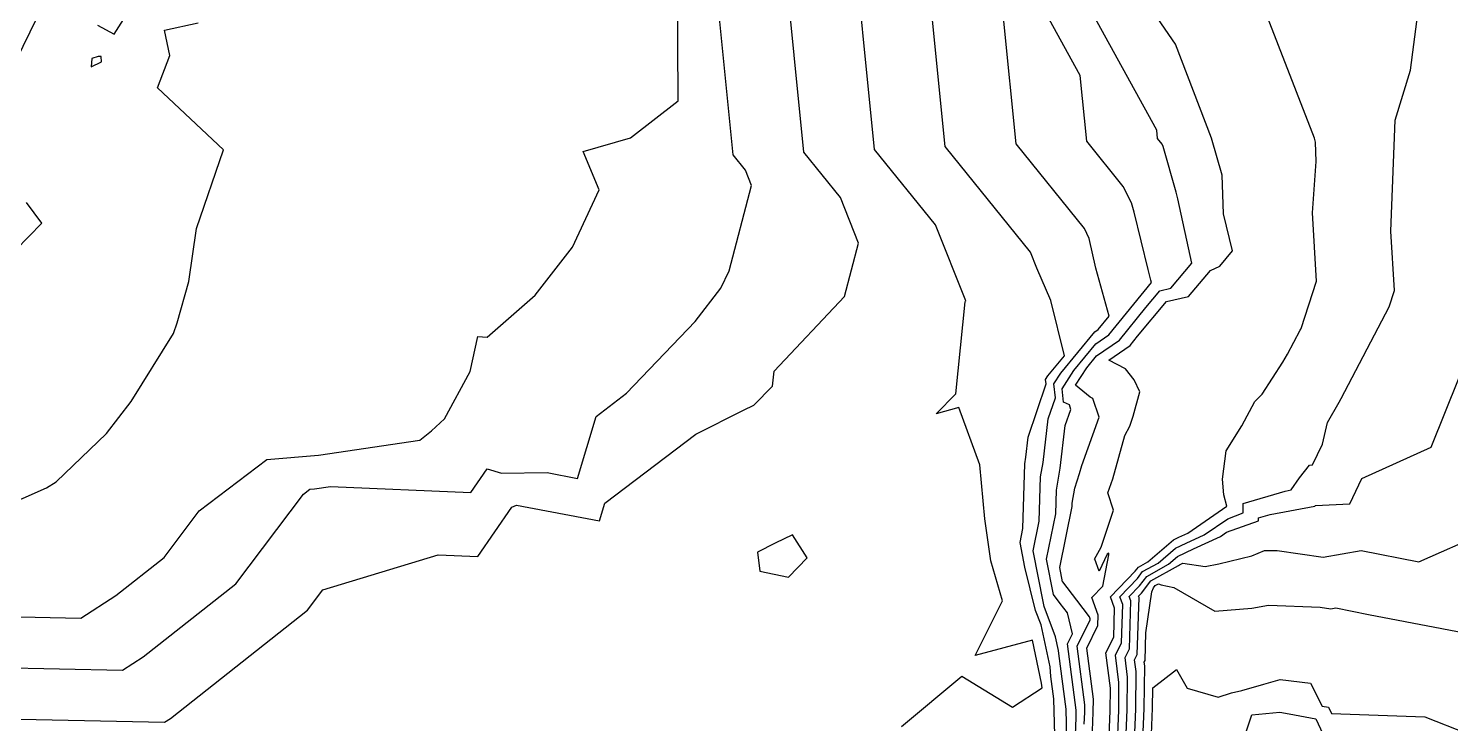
# Model space of a CAD drawing. Header units: millimetres. Extents: x 1157528 to 1158127, y 1280646 to 1281429.
# Drawn here: x 1157721 to 1157823.2, y 1280767.7 to 1280817.7 of the extents above; entities that cross this region are included whole.
import ezdxf

# ---------------------------------------------------------------- set-up
doc = ezdxf.new("R2010")
doc.units = ezdxf.units.MM
doc.layers.add('OCTUBRE', color=31, linetype='Continuous')

msp = doc.modelspace()

# ---------------------------------------------------------------- linework, layer by layer
at = {"layer": 'OCTUBRE', "flags": 128}
for points, elevation in [([(1157796.86, 1280767.68), (1157796.9, 1280768.51), (1157796.9, 1280769.08), (1157796.35, 1280773.3), (1157797.28, 1280775.19), (1157797.29, 1280775.25), (1157797.24, 1280775.39), (1157796.33, 1280776.6), (1157795.33, 1280777.91), (1157795.3, 1280777.92), (1157795.1, 1280778.96), (1157795.99, 1280783.34), (1157795.99, 1280783.57), (1157796.18, 1280784.66), (1157796.53, 1280785.72), (1157796.69, 1280786.29), (1157797.93, 1280789.77), (1157797.49, 1280791.1), (1157797.28, 1280791.2), (1157796.24, 1280792.06), (1157797.04, 1280793.3), (1157797.75, 1280794.17), (1157799.4, 1280795.31), (1157801.3, 1280797.64), (1157802.3, 1280798.84), (1157803.08, 1280799.03), (1157804.6, 1280800.84), (1157803.58, 1280805.47), (1157803.46, 1280805.95), (1157802.53, 1280809.24), (1157802.46, 1280809.39), (1157802.13, 1280809.8), (1157802.07, 1280810.41), (1157787.01, 1280837.8)], 459), ([(1157796.14, 1280764.38), (1157796.27, 1280768.16), (1157796.28, 1280768.47), (1157796.29, 1280768.68), (1157795.66, 1280773.46), (1157796.01, 1280774.17), (1157795.65, 1280775.69), (1157795.13, 1280776.37), (1157794.66, 1280777), (1157794.65, 1280777), (1157794.15, 1280779.56), (1157794.81, 1280782.81), (1157794.86, 1280784.52), (1157795.13, 1280786.1), (1157795.5, 1280789.16), (1157795.91, 1280790.32), (1157795.8, 1280790.66), (1157795.38, 1280790.85), (1157795.28, 1280791.81), (1157796.11, 1280793.11), (1157797.69, 1280795.04), (1157798.63, 1280795.69), (1157801.69, 1280799.44), (1157801.64, 1280799.62), (1157801.47, 1280800.39), (1157800.44, 1280804.5), (1157800.25, 1280805.18), (1157799.66, 1280806.36), (1157797.04, 1280809.61), (1157796.57, 1280814.33), (1157784.22, 1280836.79)], 458.5), ([(1157718.03, 1280768.09), (1157730.74, 1280767.82), (1157731.17, 1280768.1), (1157741.01, 1280775.89), (1157742.11, 1280777.34), (1157750.41, 1280779.87), (1157753.26, 1280779.74), (1157755.71, 1280783.29), (1157756.05, 1280783.44), (1157762.01, 1280782.3), (1157762.4, 1280783.58), (1157768.94, 1280788.54), (1157772.36, 1280790.26), (1157773.1, 1280790.62), (1157774.45, 1280792), (1157774.56, 1280793.06), (1157779.63, 1280798.45), (1157780.64, 1280802.27), (1157779.34, 1280805.56), (1157776.71, 1280808.82), (1157774.59, 1280830.02)], 456.5), ([(1157783.73, 1280767.51), (1157788.05, 1280771.13), (1157791.7, 1280768.9), (1157793.83, 1280770.3), (1157793.8, 1280770.63), (1157793.14, 1280773.73), (1157789.02, 1280772.63), (1157790.99, 1280776.55), (1157790.14, 1280779.44), (1157789.71, 1280782.46), (1157789.36, 1280786.34), (1157787.84, 1280790.46), (1157786.21, 1280790.01), (1157787.62, 1280791.44), (1157788.3, 1280798.06), (1157788.33, 1280798.1), (1157788.34, 1280798.12), (1157786.16, 1280803.6), (1157781.79, 1280809.02), (1157780.08, 1280826.1)], 457), ([(1157799.22, 1280765.77), (1157799.34, 1280768.68), (1157799.36, 1280770.67), (1157799.11, 1280772.64), (1157799.54, 1280773.52), (1157799.63, 1280776.28), (1157799.42, 1280776.85), (1157800.68, 1280778.16), (1157801.06, 1280778.65), (1157802.17, 1280779.27), (1157803.43, 1280780.34), (1157804.19, 1280780.71), (1157805.49, 1280781.3), (1157807.18, 1280782.46), (1157808.3, 1280782.87), (1157808.3, 1280783.56), (1157811.3, 1280784.45), (1157811.74, 1280784.53), (1157812.33, 1280785.4), (1157813.06, 1280786.32), (1157813.28, 1280786.33), (1157814, 1280787.83), (1157814.34, 1280789.37), (1157815.19, 1280790.83), (1157815.34, 1280791.11), (1157818.78, 1280797.69), (1157819.17, 1280798.87), (1157818.91, 1280803.14), (1157819.22, 1280811.12), (1157820.31, 1280814.71), (1157821.67, 1280825.07)], 461), ([(1157797.45, 1280767.2), (1157797.51, 1280768.55), (1157797.52, 1280769.48), (1157797.04, 1280773.14), (1157797.85, 1280774.77), (1157797.87, 1280775.51), (1157797.42, 1280776.79), (1157798.19, 1280777.61), (1157798.63, 1280779.87), (1157798.63, 1280779.99), (1157798.52, 1280779.9), (1157797.94, 1280778.69), (1157797.63, 1280779.55), (1157797.6, 1280779.54), (1157798.08, 1280780.42), (1157798.96, 1280783.07), (1157798.57, 1280784.31), (1157798.91, 1280785.33), (1157799.78, 1280788.44), (1157800.15, 1280789.11), (1157800.38, 1280789.83), (1157800.85, 1280791.58), (1157800.45, 1280792.45), (1157799.84, 1280793.25), (1157798.62, 1280793.86), (1157800.16, 1280794.92), (1157800.7, 1280795.58), (1157802.77, 1280798.07), (1157804.36, 1280798.44), (1157805.94, 1280800.32), (1157806.62, 1280800.62), (1157807.51, 1280801.72), (1157806.87, 1280804.38), (1157806.78, 1280807.16), (1157806.02, 1280809.83), (1157803.42, 1280816.59), (1157799.34, 1280822.54)], 459.5), ([(1157720.05, 1280815.37), (1157723.16, 1280821.77)], 454), ([(1157794.74, 1280766.9), (1157794.68, 1280769.5), (1157794.47, 1280771.1), (1157794.41, 1280771.81), (1157793.76, 1280774.82), (1157793.37, 1280775.85), (1157792.59, 1280778.97), (1157792.25, 1280780.74), (1157792.45, 1280781.75), (1157792.59, 1280786.41), (1157792.67, 1280786.88), (1157792.84, 1280788.32), (1157794.12, 1280792.15), (1157794.08, 1280792.48), (1157794.25, 1280792.74), (1157795.44, 1280794.18), (1157794.46, 1280798.16), (1157793.45, 1280800.47), (1157792.99, 1280801.64), (1157786.87, 1280809.22), (1157785.58, 1280822.18)], 457.5), ([(1157718.63, 1280771.76), (1157727.73, 1280771.57), (1157729.21, 1280772.52), (1157735.86, 1280777.78), (1157740.72, 1280784.23), (1157741.18, 1280784.58), (1157741.53, 1280784.61), (1157742.68, 1280784.78), (1157752.76, 1280784.34), (1157753.94, 1280786.05), (1157754.97, 1280785.74), (1157758.24, 1280785.78), (1157760.42, 1280785.36), (1157761.77, 1280789.81), (1157763.96, 1280791.48), (1157768.88, 1280796.65), (1157770.74, 1280799.05), (1157771.33, 1280800.29), (1157772.95, 1280806.42), (1157772.51, 1280807.53), (1157771.62, 1280808.63), (1157770.37, 1280821.13)], 456), ([(1157719.23, 1280775.43), (1157724.73, 1280775.31), (1157727.25, 1280776.94), (1157730.71, 1280779.67), (1157733.24, 1280783.03), (1157738.09, 1280786.72), (1157741.8, 1280787.02), (1157749.1, 1280788.11), (1157749.93, 1280788.79), (1157750.87, 1280789.64), (1157752.72, 1280793.05), (1157753.26, 1280795.56), (1157753.94, 1280795.52), (1157757.38, 1280798.54), (1157760.07, 1280801.99), (1157761.99, 1280806.11), (1157760.84, 1280808.86), (1157764.23, 1280809.85), (1157767.67, 1280812.52), (1157767.63, 1280820.92)], 455.5), ([(1157725.93, 1280817.96), (1157727.12, 1280817.3), (1157728.68, 1280819.75)], 454), ([(1157798.63, 1280766.25), (1157798.73, 1280768.64), (1157798.75, 1280770.28), (1157798.42, 1280772.81), (1157798.98, 1280773.94), (1157799.04, 1280776.02), (1157798.75, 1280776.83), (1157800.53, 1280778.69), (1157800.76, 1280778.98), (1157801.43, 1280779.36), (1157803.29, 1280780.95), (1157803.67, 1280781.13), (1157804.31, 1280781.42), (1157807.12, 1280783.35), (1157806.89, 1280784.18), (1157806.8, 1280785.31), (1157807.07, 1280787.33), (1157808.19, 1280789.15), (1157809.12, 1280790.9), (1157809.66, 1280791.41), (1157811.13, 1280793.71), (1157811.47, 1280794.29), (1157812.39, 1280796.01), (1157812.43, 1280796.1), (1157812.45, 1280796.15), (1157813.57, 1280799.54), (1157813.28, 1280804.45), (1157813.54, 1280808.14), (1157813.49, 1280809.53), (1157813.41, 1280809.83), (1157809.54, 1280819.85)], 460.5), ([(1157718.88, 1280783.19), (1157722.26, 1280784.68), (1157722.96, 1280785.1), (1157726.57, 1280788.58), (1157728.35, 1280790.89), (1157731.39, 1280795.79), (1157731.65, 1280796.55), (1157732.48, 1280799.53), (1157733.04, 1280803.32), (1157734.97, 1280808.98), (1157730.23, 1280813.46), (1157731.13, 1280815.77), (1157730.75, 1280817.59), (1157733.17, 1280818.12)], 454.5), ([(1157795.61, 1280766.67), (1157795.56, 1280768.75), (1157795.03, 1280772.77), (1157795.01, 1280772.99), (1157794.8, 1280773.96), (1157793.99, 1280776.14), (1157793.93, 1280776.39), (1157793.2, 1280780.15), (1157793.63, 1280782.28), (1157793.72, 1280785.47), (1157793.9, 1280786.49), (1157794.28, 1280789.64), (1157794.79, 1280791.16), (1157794.68, 1280792.15), (1157795.18, 1280792.92), (1157797.63, 1280795.91), (1157797.87, 1280796.07), (1157798.65, 1280797.03), (1157797.7, 1280800.48), (1157797.22, 1280802.61), (1157796.87, 1280803.33), (1157791.96, 1280809.41), (1157791.08, 1280818.25)], 458), ([(1157719.12, 1280800.84), (1157721.92, 1280803.72), (1157720.82, 1280805.2)], 454), ([(1157799.81, 1280765.29), (1157799.95, 1280768.72), (1157799.98, 1280771.07), (1157799.8, 1280772.48), (1157800.11, 1280773.1), (1157800.21, 1280776.54), (1157800.09, 1280776.87), (1157800.83, 1280777.64), (1157801.36, 1280778.31), (1157802.91, 1280779.18), (1157803.56, 1280779.74), (1157804.71, 1280780.29), (1157806.66, 1280781.18), (1157807.1, 1280781.48), (1157809.38, 1280782.31), (1157809.38, 1280782.51), (1157810.24, 1280782.76), (1157813.45, 1280783.37), (1157813.46, 1280783.39), (1157813.48, 1280783.4), (1157815.95, 1280783.53), (1157816.83, 1280785.35), (1157821.81, 1280787.6), (1157823.81, 1280792.61)], 461.5), ([(1157800.4, 1280764.81), (1157800.56, 1280768.76), (1157800.59, 1280771.47), (1157800.48, 1280772.31), (1157800.67, 1280772.69), (1157800.8, 1280776.79), (1157800.76, 1280776.89), (1157800.98, 1280777.11), (1157801.66, 1280777.98), (1157803.64, 1280779.09), (1157803.7, 1280779.14), (1157803.95, 1280779.26), (1157805.56, 1280779.03), (1157806.53, 1280779.21), (1157808.92, 1280779.8), (1157809.83, 1280780.16), (1157810.73, 1280780.17), (1157814.04, 1280779.7), (1157816.76, 1280780.17), (1157820.91, 1280779.36), (1157825.59, 1280781.41)], 462), ([(1157800.99, 1280764.33), (1157801.17, 1280768.8), (1157801.21, 1280771.87), (1157801.17, 1280772.15), (1157801.24, 1280772.27), (1157801.3, 1280774.26), (1157801.73, 1280777.2), (1157801.84, 1280777.49), (1157801.96, 1280777.65), (1157802.19, 1280777.78), (1157802.39, 1280777.7), (1157803.3, 1280777.5), (1157806.24, 1280775.8), (1157808.91, 1280776.02), (1157810.11, 1280776.25), (1157813.82, 1280776.09), (1157814.6, 1280775.98), (1157814.95, 1280776.04), (1157817.3, 1280775.58), (1157825.21, 1280774.05)], 462.5), ([(1157801.58, 1280763.85), (1157801.78, 1280768.84), (1157801.8, 1280770.3), (1157803.49, 1280771.61), (1157804.26, 1280770.27), (1157806.48, 1280769.63), (1157807.44, 1280769.94), (1157808.2, 1280770.11), (1157809.77, 1280770.55), (1157810.95, 1280770.9), (1157813.14, 1280770.62), (1157813.97, 1280768.98), (1157814.42, 1280768.9), (1157814.63, 1280768.44), (1157821.34, 1280768.2), (1157824.4, 1280767)], 463), ([(1157808.22, 1280766.27), (1157808.9, 1280768.36), (1157810.92, 1280768.55), (1157811.6, 1280768.43), (1157813.51, 1280768.07), (1157815.04, 1280764.78)], 463.5)]:
    msp.add_lwpolyline(points, dxfattribs=dict(at, elevation=elevation))
for points, elevation in [([(1157725.51, 1280815.55), (1157725.46, 1280814.95), (1157726.22, 1280815.33), (1157726.19, 1280815.71), (1157725.98, 1280815.71), (1157725.51, 1280815.55)], 454.5), ([(1157776.95, 1280779.65), (1157775.89, 1280781.3), (1157774.64, 1280780.69), (1157773.38, 1280780.05), (1157773.53, 1280778.68), (1157775.59, 1280778.25), (1157776.95, 1280779.65)], 457)]:
    msp.add_lwpolyline(points, close=True, dxfattribs=dict(at, elevation=elevation))

doc.saveas('drawing.dxf')
